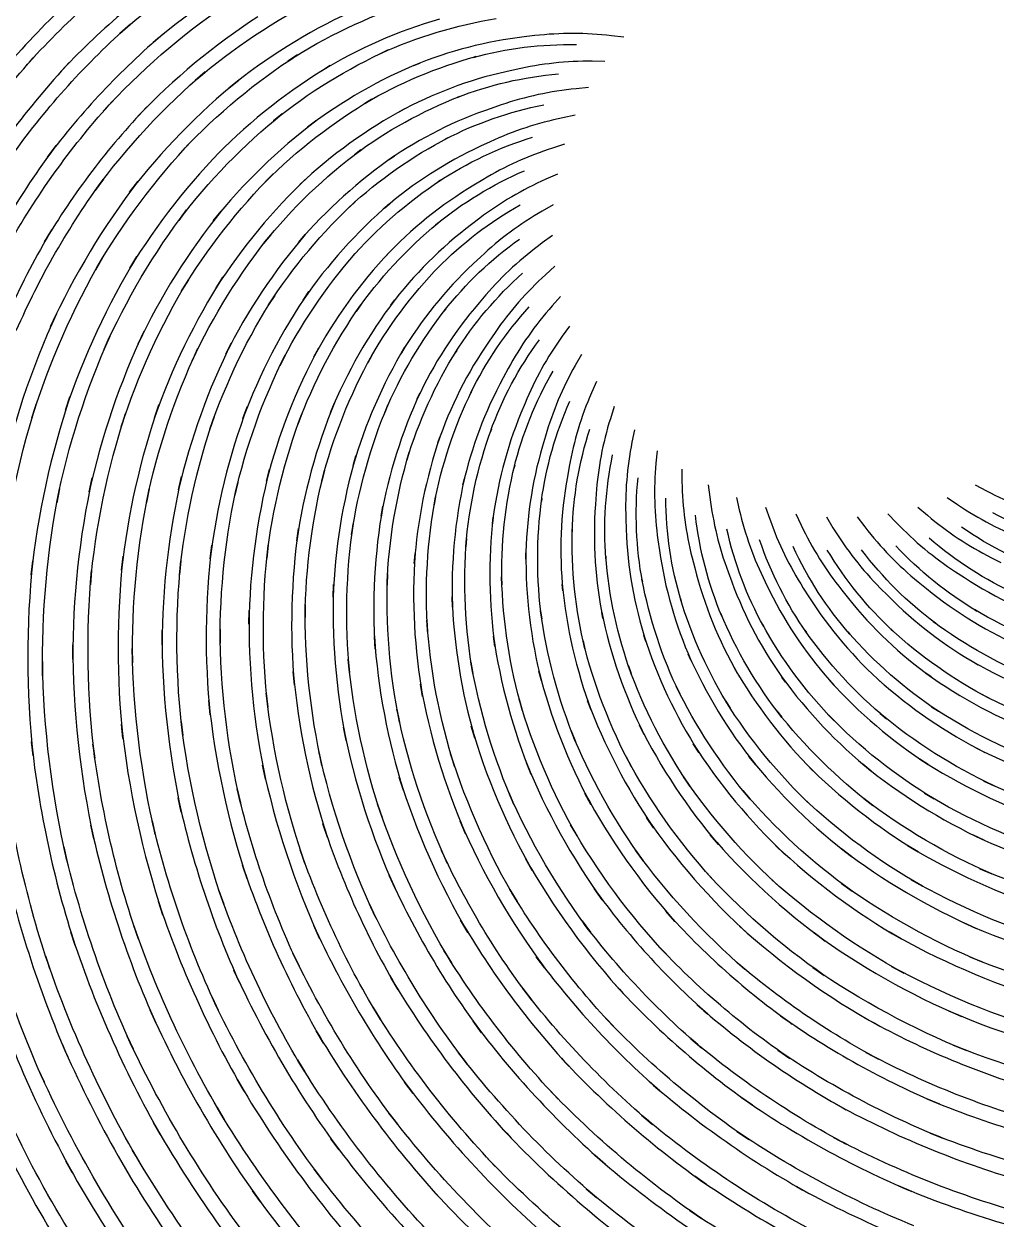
# Model space of a CAD drawing. Extents: x -32 to 185, y 69 to 286.
# Drawn here: x 54.67 to 80.33, y 151.1 to 182.62 of the extents above; entities that cross this region are included whole.
import ezdxf

# ---------------------------------------------------------------- set-up
doc = ezdxf.new("R2010")
doc.units = 0
doc.layers.add('Ebene_1', color=7, linetype='CONTINUOUS')

msp = doc.modelspace()

# ---------------------------------------------------------------- linework, layer by layer
at = {"layer": 'Ebene_1', "color": 7}
for p, q in [((57.48389, 182.61878), (57.207454, 182.373907)), ((58.085127, 182.133616), (58.361055, 182.367544)), ((68.155718, 182.314089), (67.876991, 182.281762)), ((70.507466, 182.27438), (70.176557, 182.313071)), ((64.287642, 181.936343), (64.091387, 181.847252)), ((54.976615, 181.79278), (54.72436, 181.511252)), ((55.614507, 181.329252), (55.870325, 181.604416)), ((61.893894, 181.806016), (61.642149, 181.643616)), ((64.965497, 181.529579), (65.119243, 181.592707)), ((66.59739, 181.761725), (66.525099, 181.742125)), ((70.005502, 181.635216), (69.672556, 181.63827)), ((59.457892, 181.359797), (59.194946, 181.135033)), ((62.523895, 181.383725), (62.755277, 181.523216)), ((67.662918, 181.424452), (67.389536, 181.362597)), ((60.085093, 180.931651), (60.341675, 181.13987)), ((69.574302, 180.946161), (69.242883, 180.913833)), ((63.856696, 180.637651), (63.671132, 180.528197)), ((66.172298, 180.709942), (66.102298, 180.682706)), ((57.018835, 180.592851), (56.770144, 180.320233)), ((57.668436, 180.174633), (57.918145, 180.43656)), ((64.574006, 180.305215), (64.72037, 180.384378)), ((67.267354, 180.487469), (67.002117, 180.397106)), ((61.49044, 180.253796), (61.25753, 180.065942)), ((62.161931, 179.900741), (62.377277, 180.06416)), ((69.218956, 180.215105), (68.892628, 180.147651)), ((55.297597, 179.112159), (55.522361, 179.412777)), ((59.115783, 179.55125), (58.878292, 179.299759)), ((59.785238, 179.192341), (60.018147, 179.426523)), ((65.860989, 179.61845), (65.794298, 179.584087)), ((66.973608, 179.513832), (66.719317, 179.395723)), ((68.943028, 179.45045), (68.625864, 179.348886)), ((63.566514, 179.300523), (63.393423, 179.171723)), ((64.315133, 179.046486), (64.452079, 179.140668)), ((56.772181, 178.529504), (56.55378, 178.23194)), ((57.462763, 178.182813), (57.682945, 178.469431)), ((61.254221, 178.667468), (61.042948, 178.455686)), ((61.959567, 178.387722), (62.156331, 178.573286)), ((65.667534, 178.500231), (65.605171, 178.458995)), ((66.785244, 178.514486), (66.544953, 178.370158)), ((68.750337, 178.660849), (68.445646, 178.526195)), ((63.42015, 177.940485), (63.261568, 177.794121)), ((64.191424, 177.767139), (64.317679, 177.875576)), ((68.64241, 177.855212), (68.353755, 177.688739)), ((58.967892, 177.716739), (58.758401, 177.441321)), ((59.671456, 177.43063), (59.878147, 177.68823)), ((66.704044, 177.500885), (66.480553, 177.331866)), ((55.21767, 176.873939), (55.409597, 177.196957)), ((65.59448, 177.368012), (65.536698, 177.320157)), ((61.188039, 177.064848), (61.000439, 176.831939)), ((61.919349, 176.86172), (62.095495, 177.067393)), ((68.620773, 177.042702), (68.351464, 176.846448)), ((63.418878, 176.572302), (63.277096, 176.409902)), ((64.204151, 176.481938), (64.318188, 176.603102)), ((56.746217, 176.451393), (56.560653, 176.132192)), ((57.469381, 176.179792), (57.658, 176.488556)), ((65.641825, 176.234265), (65.589389, 176.180302)), ((66.731026, 176.484229), (66.526626, 176.292302)), ((68.685683, 176.232229), (68.438773, 176.008738)), ((59.745783, 175.666883), (59.923965, 175.945101)), ((59.015746, 175.876629), (58.836546, 175.580337)), ((61.292912, 175.464774), (61.130766, 175.212773)), ((62.041022, 175.340046), (62.194258, 175.563028)), ((64.353569, 175.205392), (64.45386, 175.337755)), ((66.865935, 175.476228), (66.683426, 175.263937)), ((68.836119, 175.433465), (68.61441, 175.185028)), ((55.376252, 174.640046), (55.532543, 174.981391)), ((63.563205, 175.211755), (63.439241, 175.035101)), ((65.809316, 175.111719), (65.762989, 175.052919)), ((69.07081, 174.655318), (68.876846, 174.384482)), ((56.941199, 174.382191), (56.790508, 174.044918)), ((57.689054, 174.188991), (57.843818, 174.516082)), ((67.107245, 174.488336), (66.948154, 174.257718)), ((59.258837, 174.051536), (59.112474, 173.738445)), ((60.006947, 173.920954), (60.154838, 174.216736)), ((62.324331, 173.840263), (62.452877, 174.078263)), ((64.637897, 173.952263), (64.723679, 174.094554)), ((66.09568, 174.013863), (66.055462, 173.949972)), ((61.566803, 173.884299), (61.432403, 173.616772)), ((63.851351, 173.874372), (63.746987, 173.685499)), ((69.386956, 173.906445), (69.222774, 173.616772)), ((67.452154, 173.531754), (67.318518, 173.285353)), ((69.780738, 173.195499), (69.648374, 172.889789)), ((55.771561, 172.435425), (55.890943, 172.791789)), ((65.053825, 172.735789), (65.124079, 172.886735)), ((66.49659, 172.952153), (66.463753, 172.884699)), ((54.999015, 172.594262), (54.885997, 172.233825)), ((58.119236, 172.233062), (58.238364, 172.574916)), ((60.452657, 172.213207), (60.567966, 172.522735)), ((62.765204, 172.379171), (62.868041, 172.629389)), ((64.280006, 172.575171), (64.19626, 172.376371)), ((67.896591, 172.617171), (67.789936, 172.357789)), ((70.248084, 172.530116), (70.148811, 172.212189)), ((57.35509, 172.345825), (57.241054, 171.994043)), ((59.694874, 172.263352), (59.582365, 171.936007)), ((62.007422, 172.342516), (61.902294, 172.062261)), ((67.008226, 171.93957), (66.982772, 171.868807)), ((70.783139, 171.918443), (70.718484, 171.591861)), ((65.596516, 171.570734), (65.650225, 171.728297)), ((68.436228, 171.755025), (68.357573, 171.48597)), ((63.358805, 170.972806), (63.434405, 171.232188)), ((64.844334, 171.328661), (64.78197, 171.12197)), ((71.380558, 171.367097), (71.350776, 171.035424)), ((61.077057, 170.561715), (61.158766, 170.881678)), ((62.609422, 170.855969), (62.534586, 170.565787)), ((67.624736, 170.986806), (67.606663, 170.913751)), ((69.063937, 170.954988), (69.014556, 170.679315)), ((72.032958, 170.882188), (72.038558, 170.549496)), ((56.399017, 170.285787), (56.479453, 170.652078)), ((58.754837, 170.333642), (58.837055, 170.686442)), ((66.260371, 170.470078), (66.297026, 170.632478)), ((55.613998, 170.361387), (55.53967, 169.990769)), ((57.9828, 170.364187), (57.906945, 170.003241)), ((60.318257, 170.531678), (60.241129, 170.194151)), ((69.773356, 170.226478), (69.753502, 169.946732)), ((72.733214, 170.469569), (72.77445, 170.139169)), ((79.775475, 170.469569), (80.069475, 170.313278)), ((65.537971, 170.149605), (65.498007, 169.937568)), ((68.338991, 170.104805), (68.32881, 170.030478)), ((73.473433, 170.133823), (73.549287, 169.809532)), ((79.035256, 170.133823), (79.310929, 169.946987)), ((64.098769, 169.637459), (64.146115, 169.903968)), ((67.03699, 169.44655), (67.056336, 169.611495)), ((74.245215, 169.878514), (74.355179, 169.56415)), ((75.039652, 169.706696), (75.182452, 169.405823)), ((75.848089, 169.620405), (76.021944, 169.336332)), ((76.660854, 169.620405), (76.863981, 169.356441)), ((77.469036, 169.706696), (77.699146, 169.465895)), ((78.263473, 169.878514), (78.517764, 169.663423)), ((61.873531, 168.986331), (61.920622, 169.313168)), ((63.365932, 169.441713), (63.322405, 169.145422)), ((69.142592, 169.30375), (69.140556, 169.229168)), ((70.556339, 169.577386), (70.566266, 169.297386)), ((66.353026, 169.050477), (66.335717, 168.835386)), ((71.403721, 169.015095), (71.443431, 168.73764)), ((59.588729, 168.512622), (59.63302, 168.872295)), ((61.122112, 168.875604), (61.081385, 168.531713)), ((64.976443, 168.388658), (64.995279, 168.658476)), ((67.918482, 168.51084), (67.919755, 168.677313)), ((54.869961, 168.090839), (54.90967, 168.467058)), ((57.251236, 168.214549), (57.292472, 168.587967)), ((58.81771, 168.461203), (58.780801, 168.093894)), ((70.027138, 168.593058), (70.032993, 168.518222)), ((72.306086, 168.546222), (72.374813, 168.274367)), ((80.201584, 168.545458), (80.451294, 168.41844)), ((56.462653, 168.206403), (56.428289, 167.829676)), ((64.268551, 168.11604), (64.256588, 167.816694)), ((67.280081, 168.044258), (67.285936, 167.828657)), ((73.252996, 168.175858), (73.350487, 167.912912)), ((79.25442, 168.175349), (79.489365, 168.022367)), ((62.832913, 167.504875), (62.845132, 167.834512)), ((68.894156, 167.674148), (68.877865, 167.839857)), ((70.982194, 167.979858), (70.996194, 167.906294)), ((74.23427, 167.908076), (74.358997, 167.657094)), ((75.238198, 167.746185), (75.388889, 167.509966)), ((77.269218, 167.746185), (77.466491, 167.546875)), ((78.273146, 167.907821), (78.490528, 167.730912)), ((65.981644, 167.239893), (65.971716, 167.510475)), ((71.997067, 167.472039), (72.018449, 167.400512)), ((76.253581, 167.692221), (76.428708, 167.473057)), ((60.611239, 166.791129), (60.617093, 167.152584)), ((62.097531, 167.314475), (62.093713, 166.968293)), ((68.308955, 167.142402), (68.337719, 166.928838)), ((69.953066, 166.946148), (69.919466, 167.109057)), ((73.06005, 167.074948), (73.089069, 167.005711)), ((79.755875, 167.176511), (79.820275, 167.13833)), ((65.306843, 166.893711), (65.326952, 166.59462)), ((74.159433, 166.792911), (74.195579, 166.727493)), ((78.66591, 166.861384), (78.725728, 166.816584)), ((58.3188, 166.245638), (58.320327, 166.621347)), ((59.850402, 166.657493), (59.852438, 166.288147)), ((63.94426, 166.133129), (63.921605, 166.46302)), ((67.103427, 166.20491), (67.064736, 166.472183)), ((71.083758, 166.334474), (71.032848, 166.492802)), ((75.28198, 166.629747), (75.324998, 166.568147)), ((76.415981, 166.586474), (76.465363, 166.529965)), ((77.5482, 166.663856), (77.603182, 166.612947)), ((55.964253, 165.869928), (55.963489, 166.247929)), ((57.535563, 166.153492), (57.541418, 165.776256)), ((69.427938, 166.355347), (69.479102, 166.14611)), ((63.233314, 165.866365), (63.26615, 165.521201)), ((72.27274, 165.846765), (72.205286, 165.999238)), ((55.162434, 165.809092), (55.169052, 165.431855)), ((61.811167, 165.187491), (61.778585, 165.548183)), ((66.469099, 165.788474), (66.521026, 165.49371)), ((68.32881, 165.294401), (68.262119, 165.556837)), ((70.624303, 165.691237), (70.697612, 165.488619)), ((73.507033, 165.48811), (73.423796, 165.632183)), ((78.610928, 165.403601), (78.47551, 165.500583)), ((79.856166, 165.721274), (79.711584, 165.802983)), ((65.195352, 164.887636), (65.13757, 165.2132)), ((74.772379, 165.262837), (74.674125, 165.397492)), ((76.054271, 165.173237), (75.942526, 165.296691)), ((77.338709, 165.220328), (77.214745, 165.330801)), ((61.068657, 164.974182), (61.110148, 164.607127)), ((71.884304, 165.158473), (71.978486, 164.964764)), ((79.954675, 164.937018), (80.146093, 164.837746)), ((59.589747, 164.401454), (59.551056, 164.775636)), ((67.742591, 164.813055), (67.825318, 164.525927)), ((69.644302, 164.519818), (69.549865, 164.7736)), ((73.193687, 164.7624), (73.308232, 164.579636)), ((78.625437, 164.613491), (78.805656, 164.494109)), ((64.516733, 164.546545), (64.586224, 164.207236)), ((74.537943, 164.507854), (74.671325, 164.338327)), ((75.901544, 164.397636), (76.05198, 164.243127)), ((77.269472, 164.433018), (77.435691, 164.295309)), ((57.288399, 163.777308), (57.247672, 164.153781)), ((58.820764, 164.22709), (58.866583, 163.85189)), ((63.174768, 163.720544), (63.104005, 164.075381)), ((66.571681, 163.782145), (66.479535, 164.099563)), ((69.112301, 163.978654), (69.22481, 163.701963)), ((71.034376, 163.889308), (70.913466, 164.131381)), ((54.916288, 163.31709), (54.87607, 163.689235)), ((56.497526, 163.631708), (56.544362, 163.257526)), ((72.483504, 163.410253), (72.337904, 163.638072)), ((62.45924, 163.429344), (62.539422, 163.068908)), ((65.933025, 163.371053), (66.038153, 163.040907)), ((70.562957, 163.294944), (70.704484, 163.031235)), ((73.975651, 163.087744), (73.806378, 163.298762)), ((80.029257, 163.411526), (79.787947, 163.533708)), ((61.049312, 162.703125), (60.971166, 163.070435)), ((68.057464, 162.82938), (67.932227, 163.134835)), ((75.493507, 162.925853), (75.302598, 163.117526)), ((77.020018, 162.925853), (76.809763, 163.096398)), ((78.537874, 163.088253), (78.310819, 163.235635)), ((64.686515, 162.40658), (64.578333, 162.752253)), ((72.078013, 162.769053), (72.246777, 162.521889)), ((60.303238, 162.447561), (60.388766, 162.079743)), ((67.466409, 162.352361), (67.6059, 162.035452)), ((73.640414, 162.407089), (73.834633, 162.179525)), ((80.005839, 162.65298), (80.276675, 162.525962)), ((58.827637, 161.837925), (58.746946, 162.207525)), ((64.00586, 162.041307), (64.123969, 161.691306)), ((69.636156, 162.039525), (69.479356, 162.330216)), ((75.232598, 162.213125), (75.449725, 162.007452)), ((76.835981, 162.189961), (77.074236, 162.008216)), ((78.43351, 162.336834), (78.689328, 162.181816)), ((56.517635, 161.127997), (56.438217, 161.493524)), ((58.056364, 161.609088), (58.142655, 161.242033)), ((62.681459, 161.168978), (62.564622, 161.526615)), ((66.329608, 161.260869), (66.185026, 161.593306)), ((69.099319, 161.502433), (69.271392, 161.202579)), ((71.290194, 161.422251), (71.103103, 161.694361)), ((73.000232, 160.984433), (72.785141, 161.235415)), ((80.01042, 161.092869), (79.711329, 161.23236)), ((55.725998, 160.921815), (55.809743, 160.559851)), ((61.966694, 160.835778), (62.090658, 160.478905)), ((65.691462, 160.825596), (65.845971, 160.490105)), ((70.81343, 160.830942), (71.016048, 160.551196)), ((74.747179, 160.730396), (74.506888, 160.956942)), ((76.511181, 160.66396), (76.247981, 160.863778)), ((78.272382, 160.785124), (77.989328, 160.955924)), ((68.0847, 160.29665), (67.906009, 160.611523)), ((60.564148, 160.07265), (60.444511, 160.431814)), ((64.467097, 159.817595), (64.313097, 160.159959)), ((72.588886, 160.345778), (72.820523, 160.088941)), ((79.899439, 160.341705), (80.217112, 160.203232)), ((74.405833, 160.052032), (74.663943, 159.821159)), ((76.243908, 159.953014), (76.524926, 159.750904)), ((78.082237, 160.049741), (78.382855, 159.878686)), ((59.821638, 159.763886), (59.94662, 159.407268)), ((67.4967, 159.795704), (67.686082, 159.478541)), ((69.932447, 159.524613), (69.721429, 159.818359)), ((58.342727, 159.121158), (58.224873, 159.476504)), ((63.792042, 159.409813), (63.953169, 159.068467)), ((71.851976, 158.953158), (71.610667, 159.222722)), ((66.386371, 158.663485), (66.196989, 158.987522)), ((69.400956, 158.963849), (69.62292, 158.668576)), ((79.804493, 158.768613), (79.473074, 158.914467)), ((56.026107, 158.319339), (55.91258, 158.668067)), ((57.577563, 158.831994), (57.699236, 158.481231)), ((62.478331, 158.502358), (62.321277, 158.846758)), ((73.821142, 158.588649), (73.553105, 158.830976)), ((75.818307, 158.435667), (75.525325, 158.648467)), ((77.8198, 158.495994), (77.506454, 158.676213)), ((71.383358, 158.338685), (71.635358, 158.069121)), ((55.241852, 158.048503), (55.358179, 157.705121)), ((61.772985, 158.115703), (61.934876, 157.775121)), ((65.758153, 158.186721), (65.954916, 157.863957)), ((68.417646, 157.719884), (68.194409, 158.022285)), ((79.631402, 158.015666), (79.972239, 157.874139)), ((60.370693, 157.319993), (60.215675, 157.660575)), ((73.420487, 157.928103), (73.699724, 157.686793)), ((75.489943, 157.73643), (75.793362, 157.525921)), ((77.5678, 157.765703), (77.892091, 157.588539)), ((64.548806, 157.144102), (64.356115, 157.469666)), ((67.843645, 157.178975), (68.0735, 156.878865)), ((70.537248, 156.997484), (70.283466, 157.274429)), ((59.640656, 156.951156), (59.799238, 156.615156)), ((63.888514, 156.684647), (64.085533, 156.36341)), ((72.722014, 156.504429), (72.440232, 156.752865)), ((58.152327, 156.27661), (58.002654, 156.611083)), ((70.024338, 156.398538), (70.284739, 156.124901)), ((74.946743, 156.246574), (74.64027, 156.463447)), ((77.185981, 156.226719), (76.858381, 156.409483)), ((79.415293, 156.44461), (79.06962, 156.591738)), ((62.578877, 155.744355), (62.388477, 156.066865)), ((66.751644, 156.013919), (66.525353, 156.317083)), ((57.401418, 155.92381), (57.553636, 155.594428)), ((72.27554, 155.854574), (72.563686, 155.609955)), ((55.83138, 155.377555), (55.689089, 155.704392)), ((66.144044, 155.486755), (66.374153, 155.188173)), ((74.571543, 155.552682), (74.884125, 155.340391)), ((76.887399, 155.496682), (77.220345, 155.318755)), ((79.19562, 155.687082), (79.54562, 155.545555)), ((61.892113, 155.300173), (62.085567, 154.982755)), ((69.062156, 155.124282), (68.805065, 155.401737)), ((55.062397, 155.040027), (55.206725, 154.7193)), ((60.483966, 154.471372), (60.29942, 154.788027)), ((64.941825, 154.412572), (64.718079, 154.713191)), ((68.514119, 154.535518), (68.775028, 154.262899)), ((71.454376, 154.484863), (71.169285, 154.733554)), ((73.901069, 154.103554), (73.590778, 154.320681)), ((76.374235, 153.984426), (76.042817, 154.167445)), ((78.845874, 154.129008), (78.497401, 154.275627)), ((59.774802, 154.040426), (59.960874, 153.729372)), ((64.305969, 153.897881), (64.531751, 153.603117)), ((70.972012, 153.841372), (71.260158, 153.598026)), ((58.271709, 153.330498), (58.095309, 153.640535)), ((67.432554, 153.339662), (67.178518, 153.614317)), ((62.993786, 152.923989), (62.777168, 153.219007)), ((73.489469, 153.412717), (73.802051, 153.201189)), ((76.038235, 153.25388), (76.37169, 153.076716)), ((78.589801, 153.366644), (78.94031, 153.226135)), ((57.542945, 152.913298), (57.720363, 152.609625)), ((55.949234, 152.32937), (55.782507, 152.631516)), ((66.855499, 152.760062), (67.111063, 152.491007)), ((70.023829, 152.537334), (69.741793, 152.783734)), ((62.334768, 152.420243), (62.552913, 152.130825)), ((72.685614, 152.015006), (72.379141, 152.229843)), ((75.387616, 151.778533), (75.060016, 151.95977)), ((78.099546, 151.830715), (77.754382, 151.976061)), ((55.202906, 151.926424), (55.370143, 151.630388)), ((60.915421, 151.554533), (60.707457, 151.843443)), ((65.654298, 151.652279), (65.407134, 151.922606)), ((69.511429, 151.899697), (69.794484, 151.659406)), ((72.243977, 151.32646), (72.550704, 151.117733))]:
    msp.add_line(p, q, dxfattribs=at)
for points in [[(57.207454, 182.373907), (58.276037, 183.320308), (59.45051, 184.1402), (60.706948, 184.817291)], [(54.72436, 181.511252), (55.752471, 182.659508), (56.905308, 183.689909), (58.161236, 184.583364)], [(61.524549, 184.415618), (60.292802, 183.791981), (59.138437, 183.026053), (58.085127, 182.133616)], [(59.006837, 184.240491), (57.770254, 183.400745), (56.63218, 182.424053), (55.614507, 181.329252)], [(52.283522, 180.337542), (53.246468, 181.682561), (54.35196, 182.920417), (55.580143, 184.028709)], [(56.448908, 183.746418), (55.234979, 182.691326), (54.139669, 181.506925), (53.183086, 180.214342)], [(59.194946, 181.135033), (60.192002, 181.987507), (61.28833, 182.716526), (62.45975, 183.306817)], [(61.642149, 181.643616), (62.643531, 182.289907), (63.722805, 182.80689), (64.854006, 183.181835)], [(56.770144, 180.320233), (57.732327, 181.374816), (58.812873, 182.315107), (59.990147, 183.122017)], [(63.286768, 182.933908), (62.141567, 182.400126), (61.066112, 181.727616), (60.085093, 180.931651)], [(54.392942, 179.19845), (55.293016, 180.449542), (56.330035, 181.596779), (57.48389, 182.61878)], [(60.845675, 182.80918), (59.687238, 182.058525), (58.620946, 181.173979), (57.668436, 180.174633)], [(65.644371, 182.751653), (64.54957, 182.432453), (63.500587, 181.972489), (62.523895, 181.383725)], [(64.091387, 181.847252), (65.059425, 182.286853), (66.082189, 182.594853), (67.131936, 182.762599)], [(58.361055, 182.367544), (57.22069, 181.401034), (56.192835, 180.309033), (55.297597, 179.112159)], [(67.876991, 182.281762), (66.876626, 182.165944), (65.89688, 181.912671), (64.965497, 181.529579)], [(70.176557, 182.313071), (69.50532, 182.391471), (68.826955, 182.391726), (68.155718, 182.314089)], [(61.25753, 180.065942), (62.184586, 180.81456), (63.202768, 181.443288), (64.287642, 181.936343)], [(66.525099, 181.742125), (67.413972, 181.983434), (68.332628, 182.096198), (69.253319, 182.077362)], [(52.090576, 177.771721), (52.905122, 179.211941), (53.872905, 180.560269), (54.976615, 181.79278)], [(55.870325, 181.604416), (54.77527, 180.426378), (53.812069, 179.132268), (52.998032, 177.744994)], [(58.878292, 179.299759), (59.779129, 180.253287), (60.791712, 181.094815), (61.893894, 181.806016)], [(65.119243, 181.592707), (64.064406, 181.158961), (63.070405, 180.590051), (62.161931, 179.900741)], [(63.671132, 180.528197), (64.586988, 181.068343), (65.571061, 181.483507), (66.59739, 181.761725)], [(69.672556, 181.63827), (68.996737, 181.644888), (68.322191, 181.573107), (67.662918, 181.424452)], [(56.55378, 178.23194), (57.398108, 179.382741), (58.372764, 180.432233), (59.457892, 181.359797)], [(62.755277, 181.523216), (61.673712, 180.870815), (60.676148, 180.088087), (59.785238, 179.192341)], [(67.389536, 181.362597), (66.40699, 181.141143), (65.459316, 180.785288), (64.574006, 180.305215)], [(66.102298, 180.682706), (66.960372, 181.016924), (67.861973, 181.22667), (68.779355, 181.305834)], [(60.341675, 181.13987), (59.269528, 180.270087), (58.303273, 179.277614), (57.462763, 178.182813)], [(61.042948, 178.455686), (61.884731, 179.298995), (62.830368, 180.032087), (63.856696, 180.637651)], [(63.393423, 179.171723), (64.24666, 179.80656), (65.181352, 180.324051), (66.172298, 180.709942)], [(69.242883, 180.913833), (68.570119, 180.84867), (67.907027, 180.70536), (67.267354, 180.487469)], [(54.309451, 176.864011), (55.071306, 178.203685), (55.980289, 179.454268), (57.018835, 180.592851)], [(57.918145, 180.43656), (56.886981, 179.354486), (55.981053, 178.15914), (55.21767, 176.873939)], [(64.72037, 180.384378), (63.717714, 179.840923), (62.789641, 179.169686), (61.959567, 178.387722)], [(67.002117, 180.397106), (66.048589, 180.072305), (65.144443, 179.617687), (64.315133, 179.046486)], [(65.794298, 179.584087), (66.612153, 180.007651), (67.486518, 180.312087), (68.39041, 180.488233)], [(58.758401, 177.441321), (59.552583, 178.484958), (60.47022, 179.429577), (61.49044, 180.253796)], [(62.377277, 180.06416), (61.371058, 179.300523), (60.462075, 178.415976), (59.671456, 177.43063)], [(68.892628, 180.147651), (68.230809, 180.011214), (67.586554, 179.798669), (66.973608, 179.513832)], [(55.522361, 179.412777), (54.558906, 178.125285), (53.73876, 176.735975), (53.076686, 175.270301)], [(56.560653, 176.132192), (57.277963, 177.36623), (58.135527, 178.513722), (59.115783, 179.55125)], [(60.018147, 179.426523), (59.04451, 178.447795), (58.188982, 177.35783), (57.469381, 176.179792)], [(63.261568, 177.794121), (64.042515, 178.515758), (64.916879, 179.129468), (65.860989, 179.61845)], [(66.719317, 179.395723), (65.806007, 178.971395), (64.955315, 178.423358), (64.191424, 177.767139)], [(65.605171, 178.458995), (66.373135, 178.967068), (67.210336, 179.362886), (68.0903, 179.633978)], [(61.000439, 176.831939), (61.74804, 177.760012), (62.610441, 178.589577), (63.566514, 179.300523)], [(64.452079, 179.140668), (63.512805, 178.493867), (62.66135, 177.727685), (61.919349, 176.86172)], [(68.625864, 179.348886), (67.982118, 179.142704), (67.364336, 178.862704), (66.785244, 178.514486)], [(65.536698, 177.320157), (66.246117, 177.90714), (67.036481, 178.389504), (67.882591, 178.75274)], [(54.474142, 174.533391), (55.089634, 175.946374), (55.860398, 177.286812), (56.772181, 178.529504)], [(57.682945, 178.469431), (56.772435, 177.283757), (55.998616, 175.999065), (55.376252, 174.640046)], [(58.836546, 175.580337), (59.515674, 176.702629), (60.32742, 177.739394), (61.254221, 178.667468)], [(62.156331, 178.573286), (61.236912, 177.706812), (60.427202, 176.730629), (59.745783, 175.666883)], [(63.277096, 176.409902), (63.976842, 177.210448), (64.780952, 177.913758), (65.667534, 178.500231)], [(68.445646, 178.526195), (67.827609, 178.252813), (67.242918, 177.908667), (66.704044, 177.500885)], [(66.544953, 178.370158), (65.681789, 177.851139), (64.89397, 177.215793), (64.204151, 176.481938)], [(61.130766, 175.212773), (61.775531, 176.21492), (62.544768, 177.131793), (63.42015, 177.940485)], [(64.317679, 177.875576), (63.452478, 177.132302), (62.687059, 176.280083), (62.041022, 175.340046)], [(65.589389, 176.180302), (66.232626, 176.839575), (66.96699, 177.403139), (67.770082, 177.854449)], [(56.790508, 174.044918), (57.372654, 175.348446), (58.103455, 176.580702), (58.967892, 177.716739)], [(59.878147, 177.68823), (59.014219, 176.611502), (58.279346, 175.437028), (57.689054, 174.188991)], [(68.353755, 177.688739), (67.768045, 177.351466), (67.223318, 176.946993), (66.731026, 176.484229)], [(55.409597, 177.196957), (54.588433, 175.81401), (53.920505, 174.345791), (53.418032, 172.818008)], [(63.439241, 175.035101), (64.050151, 175.905647), (64.774843, 176.690411), (65.59448, 177.368012)], [(66.480553, 177.331866), (65.677462, 176.724011), (64.961679, 176.008483), (64.353569, 175.205392)], [(59.112474, 173.738445), (59.668147, 174.926664), (60.365348, 176.043611), (61.188039, 177.064848)], [(62.095495, 177.067393), (61.273057, 176.108011), (60.57153, 175.051137), (60.006947, 173.920954)], [(65.762989, 175.052919), (66.332662, 175.776592), (67.002881, 176.414993), (67.753282, 176.94903)], [(68.351464, 176.846448), (67.804954, 176.448593), (67.306554, 175.988883), (66.865935, 175.476228)], [(61.432403, 173.616772), (61.966949, 174.681791), (62.634622, 175.675028), (63.418878, 176.572302)], [(64.318188, 176.603102), (63.536987, 175.772265), (62.866514, 174.843428), (62.324331, 173.840263)], [(54.885997, 172.233825), (55.347488, 173.704081), (55.971634, 175.118846), (56.746217, 176.451393)], [(57.658, 176.488556), (56.878835, 175.212773), (56.246035, 173.85299), (55.771561, 172.435425)], [(63.746987, 173.685499), (64.261678, 174.615864), (64.899061, 175.473428), (65.641825, 176.234265)], [(66.526626, 176.292302), (65.792771, 175.602737), (65.15717, 174.815173), (64.637897, 173.952263)], [(59.923965, 175.945101), (59.179419, 174.782591), (58.573346, 173.53659), (58.119236, 172.233062)], [(66.055462, 173.949972), (66.544953, 174.730155), (67.143645, 175.436519), (67.833209, 176.047174)], [(68.438773, 176.008738), (67.937573, 175.555137), (67.490591, 175.045028), (67.107245, 174.488336)], [(57.241054, 171.994043), (57.681163, 173.352299), (58.277055, 174.655064), (59.015746, 175.876629)], [(59.582365, 171.936007), (60.008729, 173.176662), (60.582984, 174.361573), (61.292912, 175.464774)], [(62.194258, 175.563028), (61.47873, 174.521936), (60.893784, 173.396844), (60.452657, 172.213207)], [(64.45386, 175.337755), (63.765569, 174.428773), (63.197932, 173.434008), (62.765204, 172.379171)], [(55.532543, 174.981391), (54.863342, 173.519281), (54.355269, 171.988189), (54.017996, 170.41586)], [(61.902294, 172.062261), (62.320768, 173.177935), (62.878986, 174.236336), (63.563205, 175.211755)], [(64.19626, 172.376371), (64.609133, 173.356372), (65.15157, 174.2763), (65.809316, 175.111719)], [(66.683426, 175.263937), (66.026698, 174.500045), (65.478407, 173.649099), (65.053825, 172.735789)], [(66.463753, 172.884699), (66.867463, 173.712481), (67.3875, 174.478409), (68.008082, 175.15881)], [(68.61441, 175.185028), (68.164373, 174.680773), (67.774409, 174.125863), (67.452154, 173.531754)], [(55.53967, 169.990769), (55.84258, 171.502006), (56.312726, 172.974808), (56.941199, 174.382191)], [(57.843818, 174.516082), (57.204654, 173.164953), (56.719999, 171.745607), (56.399017, 170.285787)], [(68.876846, 174.384482), (68.483064, 173.835427), (68.153937, 173.242081), (67.896591, 172.617171)], [(57.906945, 170.003241), (58.200182, 171.400188), (58.654037, 172.758698), (59.258837, 174.051536)], [(60.154838, 174.216736), (59.53782, 172.98168), (59.067928, 171.678406), (58.754837, 170.333642)], [(62.452877, 174.078263), (61.852149, 172.966917), (61.389894, 171.785825), (61.077057, 170.561715)], [(64.723679, 174.094554), (64.135933, 173.117353), (63.676987, 172.067861), (63.358805, 170.972806)], [(64.78197, 171.12197), (65.088443, 172.140407), (65.530334, 173.113026), (66.09568, 174.013863)], [(66.948154, 174.257718), (66.376699, 173.428408), (65.921571, 172.524262), (65.596516, 171.570734)], [(66.982772, 171.868807), (67.296118, 172.734771), (67.732154, 173.551608), (68.276628, 174.294118)], [(60.241129, 170.194151), (60.533093, 171.472988), (60.978548, 172.712117), (61.566803, 173.884299)], [(62.534586, 170.565787), (62.831895, 171.719897), (63.27455, 172.831753), (63.851351, 173.874372)], [(67.606663, 170.913751), (67.826336, 171.808225), (68.173028, 172.666553), (68.635792, 173.462772)], [(69.222774, 173.616772), (68.889574, 173.028517), (68.625355, 172.403862), (68.436228, 171.755025)], [(67.318518, 173.285353), (66.83819, 172.400044), (66.482081, 171.452624), (66.260371, 170.470078)], [(55.890943, 172.791789), (55.380579, 171.266806), (55.038215, 169.69015), (54.869961, 168.090839)], [(65.124079, 172.886735), (64.643497, 171.852516), (64.298588, 170.76026), (64.098769, 169.637459)], [(65.498007, 169.937568), (65.694262, 170.982479), (66.030262, 171.996334), (66.49659, 172.952153)], [(69.648374, 172.889789), (69.379574, 172.269716), (69.183319, 171.62037), (69.063937, 170.954988)], [(54.03276, 167.740076), (54.179378, 169.388004), (54.503415, 171.015569), (54.999015, 172.594262)], [(58.238364, 172.574916), (57.746327, 171.163206), (57.415163, 169.700332), (57.251236, 168.214549)], [(60.567966, 172.522735), (60.085856, 171.229133), (59.756983, 169.883096), (59.588729, 168.512622)], [(62.868041, 172.629389), (62.388477, 171.460261), (62.054258, 170.23666), (61.873531, 168.986331)], [(63.322405, 169.145422), (63.495241, 170.324478), (63.817242, 171.476806), (64.280006, 172.575171)], [(68.32881, 170.030478), (68.45201, 170.943024), (68.705537, 171.833679), (69.080992, 172.674444)], [(56.428289, 167.829676), (56.568544, 169.364841), (56.879599, 170.879642), (57.35509, 172.345825)], [(58.780801, 168.093894), (58.923855, 169.514259), (59.230583, 170.913497), (59.694874, 172.263352)], [(61.081385, 168.531713), (61.235894, 169.834477), (61.546949, 171.114079), (62.007422, 172.342516)], [(67.789936, 172.357789), (67.40659, 171.426661), (67.153318, 170.44666), (67.03699, 169.44655)], [(70.148811, 172.212189), (69.947466, 171.56717), (69.821465, 170.900515), (69.773356, 170.226478)], [(66.335717, 168.835386), (66.419971, 169.895314), (66.646263, 170.93946), (67.008226, 171.93957)], [(69.140556, 169.229168), (69.166265, 170.149605), (69.323574, 171.061642), (69.607393, 171.937534)], [(65.650225, 171.728297), (65.282407, 170.649024), (65.055606, 169.526223), (64.976443, 168.388658)], [(70.718484, 171.591861), (70.58663, 170.928769), (70.532412, 170.252696), (70.556339, 169.577386)], [(63.434405, 171.232188), (63.082114, 170.019023), (62.87975, 168.767167), (62.832913, 167.504875)], [(64.256588, 167.816694), (64.303424, 169.007459), (64.500951, 170.187532), (64.844334, 171.328661)], [(68.357573, 171.48597), (68.075282, 170.519205), (67.927646, 169.517823), (67.918482, 168.51084)], [(70.032993, 168.518222), (69.960702, 169.436368), (70.020266, 170.360114), (70.209393, 171.261461)], [(61.158766, 170.881678), (60.816912, 169.544295), (60.63313, 168.171276), (60.611239, 166.791129)], [(62.093713, 166.968293), (62.108731, 168.279967), (62.282077, 169.585532), (62.609422, 170.855969)], [(67.285936, 167.828657), (67.257172, 168.89164), (67.370954, 169.954114), (67.624736, 170.986806)], [(71.350776, 171.035424), (71.290194, 170.362151), (71.308012, 169.684041), (71.403721, 169.015095)], [(56.479453, 170.652078), (56.134289, 169.081786), (55.961707, 167.478148), (55.964253, 165.869928)], [(58.837055, 170.686442), (58.497746, 169.230441), (58.323891, 167.740585), (58.3188, 166.245638)], [(66.297026, 170.632478), (66.045789, 169.519859), (65.939898, 168.379494), (65.981644, 167.239893)], [(69.014556, 170.679315), (68.836628, 169.687859), (68.796155, 168.676549), (68.894156, 167.674148)], [(70.996194, 167.906294), (70.826666, 168.811458), (70.787466, 169.736477), (70.879866, 170.652842)], [(72.038558, 170.549496), (72.050013, 169.873678), (72.139868, 169.201168), (72.306086, 168.546222)], [(55.169052, 165.431855), (55.139779, 167.086148), (55.288943, 168.738913), (55.613998, 170.361387)], [(57.541418, 165.776256), (57.517999, 167.317275), (57.66589, 168.856004), (57.9828, 170.364187)], [(59.852438, 166.288147), (59.844038, 167.715894), (60.000329, 169.139822), (60.318257, 170.531678)], [(80.069475, 170.313278), (80.66613, 169.995859), (81.297913, 169.748441), (81.951331, 169.576623)], [(65.326952, 166.59462), (65.24677, 167.783857), (65.317789, 168.97844), (65.537971, 170.149605)], [(68.337719, 166.928838), (68.196191, 167.982658), (68.196446, 169.050986), (68.338991, 170.104805)], [(69.753502, 169.946732), (69.681974, 168.942295), (69.749429, 167.932512), (69.953066, 166.946148)], [(72.018449, 167.400512), (71.753722, 168.282512), (71.616522, 169.197859), (71.610922, 170.11855)], [(72.77445, 170.139169), (72.857432, 169.468441), (73.018305, 168.809422), (73.252996, 168.175858)], [(79.310929, 169.946987), (79.87042, 169.567968), (80.472166, 169.254877), (81.103949, 169.014331)], [(64.146115, 169.903968), (63.924915, 168.660004), (63.856951, 167.393639), (63.94426, 166.133129)], [(67.056336, 169.611495), (66.924735, 168.478767), (66.940772, 167.333566), (67.103427, 166.20491)], [(73.089069, 167.005711), (72.732195, 167.854876), (72.498268, 168.750367), (72.394922, 169.665714)], [(73.549287, 169.809532), (73.703542, 169.151277), (73.933397, 168.513131), (74.23427, 167.908076)], [(78.517764, 169.663423), (79.033983, 169.227131), (79.599075, 168.851677), (80.201584, 168.545458)], [(82.814241, 168.769967), (81.914422, 168.965713), (81.047185, 169.289241), (80.239002, 169.730623)], [(61.920622, 169.313168), (61.723094, 167.947021), (61.68644, 166.562293), (61.811167, 165.187491)], [(63.26615, 165.521201), (63.141932, 166.827275), (63.175277, 168.143785), (63.365932, 169.441713)], [(69.479102, 166.14611), (69.226083, 167.178802), (69.113065, 168.240767), (69.142592, 169.30375)], [(70.566266, 169.297386), (70.601903, 168.290658), (70.776266, 167.293602), (71.083758, 166.334474)], [(74.195579, 166.727493), (73.750378, 167.533639), (73.422523, 168.399349), (73.22245, 169.298404)], [(74.355179, 169.56415), (74.578161, 168.926258), (74.874707, 168.316112), (75.238198, 167.746185)], [(75.182452, 169.405823), (75.472125, 168.795167), (75.831544, 168.219894), (76.253581, 167.692221)], [(76.021944, 169.336332), (76.374744, 168.759786), (76.793472, 168.226258), (77.269218, 167.746185)], [(76.863981, 169.356441), (77.276091, 168.820877), (77.749036, 168.33444), (78.273146, 167.907821)], [(77.699146, 169.465895), (78.165728, 168.977168), (78.687801, 168.543931), (79.25442, 168.175349)], [(81.87624, 168.120621), (81.002385, 168.410803), (80.174348, 168.824949), (79.417584, 169.349568)], [(66.521026, 165.49371), (66.314844, 166.66742), (66.258335, 167.862512), (66.353026, 169.050477)], [(75.324998, 166.568147), (74.796561, 167.322366), (74.378852, 168.148621), (74.084342, 169.020949)], [(80.874349, 167.574621), (80.036384, 167.956185), (79.256965, 168.455858), (78.560274, 169.058113)], [(59.63302, 168.872295), (59.45051, 167.388548), (59.436001, 165.88851), (59.589747, 164.401454)], [(61.110148, 164.607127), (60.950039, 166.02571), (60.954112, 167.458039), (61.122112, 168.875604)], [(64.995279, 168.658476), (64.907206, 167.398221), (64.974406, 166.131601), (65.195352, 164.887636)], [(67.919755, 168.677313), (67.909573, 167.536694), (68.047027, 166.399638), (68.32881, 165.294401)], [(71.443431, 168.73764), (71.585722, 167.740585), (71.864958, 166.767711), (72.27274, 165.846765)], [(76.465363, 166.529965), (75.859798, 167.223602), (75.356562, 168.00073), (74.970925, 168.836913)], [(77.603182, 166.612947), (76.927363, 167.238621), (76.344453, 167.957712), (75.872017, 168.748331)], [(78.725728, 166.816584), (77.987291, 167.366657), (77.331072, 168.019821), (76.777436, 168.755713)], [(79.820275, 167.13833), (79.02762, 167.606948), (78.305728, 168.186549), (77.677, 168.859567)], [(54.90967, 168.467058), (54.729706, 166.754984), (54.731742, 165.028655), (54.916288, 163.31709)], [(57.292472, 168.587967), (57.116072, 166.98942), (57.114799, 165.376364), (57.288399, 163.777308)], [(58.866583, 163.85189), (58.679491, 165.38171), (58.663201, 166.92782), (58.81771, 168.461203)], [(70.697612, 165.488619), (70.336157, 166.488729), (70.110629, 167.532875), (70.027138, 168.593058)], [(56.544362, 163.257526), (56.339453, 164.899346), (56.311962, 166.558729), (56.462653, 168.206403)], [(64.586224, 164.207236), (64.323533, 165.492692), (64.216878, 166.805129), (64.268551, 168.11604)], [(67.825318, 164.525927), (67.495681, 165.670874), (67.312409, 166.853238), (67.280081, 168.044258)], [(72.374813, 168.274367), (72.622486, 167.298184), (73.003541, 166.360438), (73.507033, 165.48811)], [(79.489365, 168.022367), (80.333439, 167.473057), (81.249294, 167.04262), (82.210713, 166.74302)], [(62.845132, 167.834512), (62.793968, 166.455129), (62.904441, 165.074218), (63.174768, 163.720544)], [(68.877865, 167.839857), (68.988847, 166.704838), (69.246447, 165.588655), (69.644302, 164.519818)], [(71.978486, 164.964764), (71.513176, 165.920583), (71.177939, 166.934947), (70.982194, 167.979858)], [(73.350487, 167.912912), (73.700487, 166.968548), (74.179033, 166.076619), (74.772379, 165.262837)], [(78.490528, 167.730912), (79.271474, 167.094802), (80.136421, 166.56942), (81.060676, 166.169529)], [(65.971716, 167.510475), (66.018044, 166.247674), (66.219644, 164.995564), (66.571681, 163.782145)], [(73.308232, 164.579636), (72.743905, 165.480728), (72.302522, 166.453602), (71.997067, 167.472039)], [(74.358997, 167.657094), (74.807506, 166.755238), (75.377943, 165.91931), (76.054271, 165.173237)], [(75.388889, 167.509966), (75.930817, 166.660802), (76.587035, 165.890292), (77.338709, 165.220328)], [(76.428708, 167.473057), (77.057436, 166.686511), (77.792055, 165.990074), (78.610928, 165.403601)], [(77.466491, 167.546875), (78.175401, 166.831856), (78.979765, 166.217129), (79.856166, 165.721274)], [(60.617093, 167.152584), (60.59342, 165.658146), (60.738512, 164.165236), (61.049312, 162.703125)], [(62.539422, 163.068908), (62.229386, 164.462291), (62.08124, 165.886983), (62.097531, 167.314475)], [(69.22481, 163.701963), (68.775537, 164.805418), (68.467791, 165.961565), (68.308955, 167.142402)], [(69.919466, 167.109057), (70.150338, 165.99211), (70.525284, 164.910037), (71.034376, 163.889308)], [(74.671325, 164.338327), (74.014342, 165.174255), (73.47216, 166.094947), (73.06005, 167.074948)], [(82.681114, 165.940692), (81.655295, 166.219929), (80.671221, 166.635602), (79.755875, 167.176511)], [(66.038153, 163.040907), (65.640552, 164.290981), (65.394916, 165.584837), (65.306843, 166.893711)], [(76.05198, 164.243127), (75.30998, 165.004473), (74.673361, 165.862292), (74.159433, 166.792911)], [(81.443004, 165.321637), (80.452566, 165.708292), (79.518384, 166.226292), (78.66591, 166.861384)], [(58.320327, 166.621347), (58.314727, 165.013128), (58.484764, 163.409235), (58.827637, 161.837925)], [(60.388766, 162.079743), (60.040038, 163.580799), (59.859311, 165.116473), (59.850402, 166.657493)], [(63.921605, 166.46302), (64.01706, 165.085673), (64.273897, 163.724108), (64.686515, 162.40658)], [(67.064736, 166.472183), (67.245209, 165.221855), (67.578663, 163.998508), (68.057464, 162.82938)], [(71.032848, 166.492802), (71.381067, 165.407164), (71.868776, 164.370909), (72.483504, 163.410253)], [(77.435691, 164.295309), (76.616563, 164.973418), (75.892126, 165.758692), (75.28198, 166.629747)], [(78.805656, 164.494109), (77.919073, 165.0816), (77.115218, 165.785419), (76.415981, 166.586474)], [(80.146093, 164.837746), (79.202492, 165.327237), (78.328637, 165.94171), (77.5482, 166.663856)], [(55.963489, 166.247929), (55.966543, 164.526436), (56.152362, 162.810289), (56.517635, 161.127997)], [(58.142655, 161.242033), (57.7644, 162.852544), (57.560763, 164.499454), (57.535563, 166.153492)], [(70.704484, 163.031235), (70.140411, 164.080981), (69.711247, 165.197928), (69.427938, 166.355347)], [(64.123969, 161.691306), (63.667569, 163.043962), (63.368732, 164.444982), (63.233314, 165.866365)], [(72.205286, 165.999238), (72.667032, 164.956364), (73.26216, 163.977636), (73.975651, 163.087744)], [(55.809743, 160.559851), (55.410616, 162.282107), (55.193743, 164.041527), (55.162434, 165.809092)], [(61.778585, 165.548183), (61.913749, 164.05909), (62.216658, 162.590107), (62.681459, 161.168978)], [(67.6059, 162.035452), (67.077717, 163.236399), (66.695899, 164.4964), (66.469099, 165.788474)], [(68.262119, 165.556837), (68.574446, 164.332472), (69.035937, 163.15138), (69.636156, 162.039525)], [(72.246777, 162.521889), (71.574267, 163.505708), (71.02903, 164.570727), (70.624303, 165.691237)], [(73.423796, 165.632183), (73.993724, 164.644545), (74.689397, 163.734545), (75.493507, 162.925853)], [(78.47551, 165.500583), (79.40282, 164.836727), (80.412348, 164.295309), (81.478895, 163.890836)], [(79.711584, 165.802983), (80.704057, 165.241455), (81.765258, 164.810764), (82.868459, 164.522109)], [(65.13757, 165.2132), (65.378879, 163.853926), (65.779025, 162.527234), (66.329608, 161.260869)], [(74.674125, 165.397492), (75.345871, 164.475782), (76.134453, 163.644944), (77.020018, 162.925853)], [(75.942526, 165.296691), (76.708454, 164.4516), (77.581036, 163.70909), (78.537874, 163.088253)], [(77.214745, 165.330801), (78.065946, 164.572254), (79.012092, 163.926981), (80.029257, 163.411526)], [(62.090658, 160.478905), (61.584367, 161.934906), (61.241494, 163.442581), (61.068657, 164.974182)], [(73.834633, 162.179525), (73.061323, 163.085962), (72.405868, 164.08709), (71.884304, 165.158473)], [(83.297623, 163.708835), (82.135877, 163.975345), (81.012567, 164.388218), (79.954675, 164.937018)], [(59.551056, 164.775636), (59.716511, 163.175817), (60.056329, 161.598652), (60.564148, 160.07265)], [(69.271392, 161.202579), (68.618737, 162.340398), (68.105318, 163.552544), (67.742591, 164.813055)], [(69.549865, 164.7736), (69.990484, 163.589453), (70.574921, 162.463852), (71.290194, 161.422251)], [(75.449725, 162.007452), (74.584524, 162.826835), (73.826487, 163.752617), (73.193687, 164.7624)], [(81.818713, 163.036835), (80.692094, 163.425271), (79.618929, 163.955236), (78.625437, 164.613491)], [(65.845971, 160.490105), (65.248552, 161.786761), (64.802334, 163.147817), (64.516733, 164.546545)], [(77.074236, 162.008216), (76.126562, 162.730871), (75.274343, 163.570872), (74.537943, 164.507854)], [(78.689328, 162.181816), (77.670382, 162.799598), (76.733399, 163.544399), (75.901544, 164.397636)], [(80.276675, 162.525962), (79.197656, 163.031998), (78.18711, 163.67269), (77.269472, 164.433018)], [(57.247672, 164.153781), (57.43349, 162.442216), (57.8008, 160.755087), (58.342727, 159.121158)], [(59.94662, 159.407268), (59.399092, 160.968651), (59.021601, 162.584762), (58.820764, 164.22709)], [(63.104005, 164.075381), (63.396732, 162.609453), (63.854151, 161.180942), (64.467097, 159.817595)], [(66.479535, 164.099563), (66.863899, 162.773635), (67.402772, 161.497088), (68.0847, 160.29665)], [(71.016048, 160.551196), (70.246302, 161.613161), (69.606883, 162.763962), (69.112301, 163.978654)], [(70.913466, 164.131381), (71.47754, 163.000944), (72.178559, 161.943816), (73.000232, 160.984433)], [(54.87607, 163.689235), (55.072834, 161.864397), (55.458216, 160.064759), (56.026107, 158.319339)], [(57.699236, 158.481231), (57.119381, 160.151305), (56.71669, 161.877634), (56.497526, 163.631708)], [(72.337904, 163.638072), (73.018814, 162.573816), (73.828015, 161.597379), (74.747179, 160.730396)], [(63.953169, 159.068467), (63.295168, 160.462105), (62.793968, 161.924979), (62.45924, 163.429344)], [(67.686082, 159.478541), (66.954008, 160.704178), (66.365753, 162.010507), (65.933025, 163.371053)], [(72.820523, 160.088941), (71.942086, 161.063087), (71.183794, 162.139561), (70.562957, 163.294944)], [(73.806378, 163.298762), (74.596488, 162.313161), (75.505216, 161.428106), (76.511181, 160.66396)], [(79.787947, 163.533708), (80.915076, 162.962762), (82.108131, 162.531816), (83.340387, 162.251816)], [(55.358179, 157.705121), (54.754142, 159.487704), (54.334906, 161.32756), (54.107342, 163.195926)], [(60.971166, 163.070435), (61.305894, 161.497342), (61.811167, 159.965741), (62.478331, 158.502358)], [(67.932227, 163.134835), (68.455319, 161.85727), (69.12681, 160.645633), (69.932447, 159.524613)], [(75.302598, 163.117526), (76.193253, 162.221525), (77.190818, 161.438033), (78.272382, 160.785124)], [(76.809763, 163.096398), (77.790527, 162.30018), (78.865728, 161.627161), (80.01042, 161.092869)], [(78.310819, 163.235635), (79.370493, 162.548107), (80.511112, 161.993197), (81.706204, 161.583633)], [(64.578333, 162.752253), (65.025316, 161.325779), (65.631898, 159.954032), (66.386371, 158.663485)], [(74.663943, 159.821159), (73.686742, 160.696287), (72.818232, 161.686215), (72.078013, 162.769053)], [(61.934876, 157.775121), (61.224694, 159.269304), (60.677421, 160.835778), (60.303238, 162.447561)], [(69.62292, 158.668576), (68.764846, 159.80945), (68.041173, 161.045524), (67.466409, 162.352361)], [(76.524926, 159.750904), (75.460162, 160.517087), (74.491615, 161.409015), (73.640414, 162.407089)], [(83.729842, 161.42607), (82.443623, 161.683924), (81.193294, 162.096034), (80.005839, 162.65298)], [(58.746946, 162.207525), (59.113492, 160.525487), (59.657965, 158.886976), (60.370693, 157.319993)], [(65.954916, 157.863957), (65.152588, 159.179958), (64.49866, 160.580978), (64.00586, 162.041307)], [(69.479356, 162.330216), (70.13532, 161.115524), (70.931794, 159.982032), (71.851976, 158.953158)], [(78.382855, 159.878686), (77.243, 160.527523), (76.185108, 161.31127), (75.232598, 162.213125)], [(80.217112, 160.203232), (79.014383, 160.727342), (77.879109, 161.394506), (76.835981, 162.189961)], [(82.005804, 160.720978), (80.754457, 161.114251), (79.555038, 161.656688), (78.43351, 162.336834)], [(56.438217, 161.493524), (56.827672, 159.699995), (57.402181, 157.951775), (58.152327, 156.27661)], [(59.799238, 156.615156), (59.045019, 158.214212), (58.460582, 159.888105), (58.056364, 161.609088)], [(62.564622, 161.526615), (63.06455, 159.997814), (63.729933, 158.528067), (64.548806, 157.144102)], [(66.185026, 161.593306), (66.781172, 160.222323), (67.530045, 158.922867), (68.417646, 157.719884)], [(71.635358, 158.069121), (70.660703, 159.112249), (69.809756, 160.264323), (69.099319, 161.502433)], [(71.103103, 161.694361), (71.884558, 160.556542), (72.79685, 159.514177), (73.821142, 158.588649)], [(72.785141, 161.235415), (73.683178, 160.186687), (74.701361, 159.246904), (75.818307, 158.435667)], [(79.711329, 161.23236), (80.962167, 160.648687), (82.277404, 160.213668), (83.629551, 159.936468)], [(54.053378, 160.935306), (54.456069, 159.027231), (55.051961, 157.164975), (55.83138, 155.377555)], [(57.553636, 155.594428), (56.763526, 157.302939), (56.151089, 159.088067), (55.725998, 160.921815)], [(64.085533, 156.36341), (63.220587, 157.773593), (62.51015, 159.273122), (61.966694, 160.835778)], [(68.0735, 156.878865), (67.135754, 158.101957), (66.336735, 159.42585), (65.691462, 160.825596)], [(73.699724, 157.686793), (72.619941, 158.620467), (71.65114, 159.675559), (70.81343, 160.830942)], [(74.506888, 160.956942), (75.511071, 160.010032), (76.623181, 159.184031), (77.8198, 158.495994)], [(76.247981, 160.863778), (77.347363, 160.028868), (78.541183, 159.325304), (79.804493, 158.768613)], [(77.989328, 160.955924), (79.171183, 160.242432), (80.432966, 159.669959), (81.748458, 159.250468)], [(67.906009, 160.611523), (68.644446, 159.311813), (69.526956, 158.099412), (70.537248, 156.997484)], [(55.206725, 154.7193), (54.388615, 156.541338), (53.756578, 158.441521), (53.320286, 160.390832)], [(60.444511, 160.431814), (60.987966, 158.798394), (61.703494, 157.226829), (62.578877, 155.744355)], [(64.313097, 160.159959), (64.972625, 158.693522), (65.790225, 157.303193), (66.751644, 156.013919)], [(75.793362, 157.525921), (74.620161, 158.339449), (73.54496, 159.285849), (72.588886, 160.345778)], [(83.983115, 159.09774), (82.578786, 159.353813), (81.208312, 159.771268), (79.899439, 160.341705)], [(77.892091, 157.588539), (76.639217, 158.273012), (75.469325, 159.099522), (74.405833, 160.052032)], [(79.972239, 157.874139), (78.653692, 158.421158), (77.4026, 159.119122), (76.243908, 159.953014)], [(82.010131, 158.378903), (80.64093, 158.783122), (79.322893, 159.343631), (78.082237, 160.049741)], [(62.085567, 154.982755), (61.165385, 156.49272), (60.406584, 158.095339), (59.821638, 159.763886)], [(70.284739, 156.124901), (69.222265, 157.241338), (68.287064, 158.472576), (67.4967, 159.795704)], [(69.721429, 159.818359), (70.593757, 158.604431), (71.600485, 157.492575), (72.722014, 156.504429)], [(58.224873, 159.476504), (58.802692, 157.734393), (59.559965, 156.057192), (60.483966, 154.471372)], [(66.374153, 155.188173), (65.364116, 156.498574), (64.498406, 157.914103), (63.792042, 159.409813)], [(71.610667, 159.222722), (72.607214, 158.108321), (73.726451, 157.109993), (74.946743, 156.246574)], [(66.196989, 158.987522), (67.008481, 157.599484), (67.969391, 156.303847), (69.062156, 155.124282)], [(72.563686, 155.609955), (71.388449, 156.607011), (70.327502, 157.732103), (69.400956, 158.963849)], [(79.473074, 158.914467), (80.841003, 158.311703), (82.272823, 157.864721), (83.740788, 157.582684)], [(55.91258, 158.668067), (56.516108, 156.813447), (57.306727, 155.025009), (58.271709, 153.330498)], [(59.960874, 153.729372), (58.993855, 155.343955), (58.195091, 157.053993), (57.577563, 158.831994)], [(62.321277, 158.846758), (63.035277, 157.280029), (63.913969, 155.793737), (64.941825, 154.412572)], [(73.553105, 158.830976), (74.662161, 157.829084), (75.880926, 156.955484), (77.185981, 156.226719)], [(75.525325, 158.648467), (76.734926, 157.77003), (78.039982, 157.030575), (79.415293, 156.44461)], [(77.506454, 158.676213), (78.802601, 157.931157), (80.178421, 157.335011), (81.608204, 156.898465)], [(74.884125, 155.340391), (73.609614, 156.206865), (72.435395, 157.212575), (71.383358, 158.338685)], [(53.515778, 158.012103), (54.135596, 156.041665), (54.950906, 154.137917), (55.949234, 152.32937)], [(57.720363, 152.609625), (56.713126, 154.334427), (55.882798, 156.156719), (55.241852, 158.048503)], [(64.531751, 153.603117), (63.456805, 155.006427), (62.53204, 156.518938), (61.772985, 158.115703)], [(68.775028, 154.262899), (67.6311, 155.4585), (66.61979, 156.773993), (65.758153, 158.186721)], [(68.194409, 158.022285), (69.14921, 156.72792), (70.242484, 155.541737), (71.454376, 154.484863)], [(84.057951, 156.731738), (82.539586, 156.994175), (81.054821, 157.424866), (79.631402, 158.015666)], [(60.215675, 157.660575), (60.975748, 155.989992), (61.906622, 154.402645), (62.993786, 152.923989)], [(77.220345, 155.318755), (75.860817, 156.044974), (74.586306, 156.920102), (73.420487, 157.928103)], [(79.54562, 155.545555), (78.1166, 156.123119), (76.756308, 156.857993), (75.489943, 157.73643)], [(81.833986, 156.018501), (80.351512, 156.440792), (78.920456, 157.027011), (77.5678, 157.765703)], [(55.370143, 151.630388), (54.331342, 153.470499), (53.47785, 155.409373), (52.822141, 157.418248)], [(64.356115, 157.469666), (65.232516, 155.98821), (66.263935, 154.603481), (67.432554, 153.339662)], [(71.260158, 153.598026), (69.996084, 154.665336), (68.850374, 155.866028), (67.843645, 157.178975)], [(70.283466, 157.274429), (71.370376, 156.08901), (72.583541, 155.025773), (73.901069, 154.103554)], [(62.552913, 152.130825), (61.419421, 153.633408), (60.443493, 155.248755), (59.640656, 156.951156)], [(67.111063, 152.491007), (65.893062, 153.772135), (64.81277, 155.177737), (63.888514, 156.684647)], [(72.440232, 156.752865), (73.646778, 155.689882), (74.966088, 154.7613), (76.374235, 153.984426)], [(58.002654, 156.611083), (58.799637, 154.8313), (59.77582, 153.137044), (60.915421, 151.554533)], [(73.802051, 153.201189), (72.431577, 154.12799), (71.164703, 155.200137), (70.024338, 156.398538)], [(74.64027, 156.463447), (75.952962, 155.53461), (77.3634, 154.751882), (78.845874, 154.129008)], [(76.858381, 156.409483), (78.262455, 155.625482), (79.747984, 154.997264), (81.288494, 154.535518)], [(79.06962, 156.591738), (80.549039, 155.961483), (82.093113, 155.494391), (83.673842, 155.199373)], [(62.388477, 156.066865), (63.321387, 154.48639), (64.416188, 153.006971), (65.654298, 151.652279)], [(66.525353, 156.317083), (67.554482, 154.936936), (68.727428, 153.669808), (70.023829, 152.537334)], [(60.444002, 150.778932), (59.259347, 152.387152), (58.239891, 154.110936), (57.401418, 155.92381)], [(76.37169, 153.076716), (74.910597, 153.852572), (73.537069, 154.783954), (72.27554, 155.854574)], [(55.689089, 155.704392), (56.514835, 153.810826), (57.527927, 152.004315), (58.713091, 150.312096)], [(69.794484, 151.659406), (68.446919, 152.803843), (67.223318, 154.086754), (66.144044, 155.486755)], [(78.94031, 153.226135), (77.404891, 153.84239), (75.939726, 154.622572), (74.571543, 155.552682)], [(81.477876, 153.647662), (79.885693, 154.09719), (78.346455, 154.717263), (76.887399, 155.496682)], [(83.956642, 154.336718), (82.325768, 154.614172), (80.729257, 155.067264), (79.19562, 155.687082)], [(65.300225, 150.816605), (64.013496, 152.190388), (62.87135, 153.692972), (61.892113, 155.300173)], [(68.805065, 155.401737), (69.974957, 154.138681), (71.27594, 153.003407), (72.685614, 152.015006)], [(53.282359, 154.946609), (54.12796, 152.934934), (55.17007, 151.011333), (56.393162, 149.204058)], [(58.211382, 149.555586), (56.98269, 151.274787), (55.927852, 153.112098), (55.062397, 155.040027)], [(60.29942, 154.788027), (61.281203, 153.102935), (62.431749, 151.521951), (63.733242, 150.069768)], [(64.718079, 154.713191), (65.813898, 153.240644), (67.059645, 151.885952), (68.434955, 150.670496)], [(72.550704, 151.117733), (71.089103, 152.112243), (69.736193, 153.257953), (68.514119, 154.535518)], [(71.169285, 154.733554), (72.466704, 153.602099), (73.88096, 152.611407), (75.387616, 151.778533)], [(55.862689, 148.466894), (54.597342, 150.303441), (53.514759, 152.259625), (52.631231, 154.307445)], [(73.590778, 154.320681), (75.00147, 153.333553), (76.512963, 152.498898), (78.099546, 151.830715)], [(76.042817, 154.167445), (77.550236, 153.335844), (79.141911, 152.666389), (80.790603, 152.170788)], [(78.497401, 154.275627), (80.084493, 153.608971), (81.738022, 153.112607), (83.429987, 152.795189)], [(63.346587, 149.248604), (61.997749, 150.72166), (60.80113, 152.327079), (59.774802, 154.040426)], [(68.1715, 149.802241), (66.746044, 151.031187), (65.450661, 152.403698), (64.305969, 153.897881)], [(75.348925, 150.872096), (73.789833, 151.705733), (72.322886, 152.701007), (70.972012, 153.841372)], [(58.095309, 153.640535), (59.117565, 151.845479), (60.316984, 150.156823), (61.67524, 148.600021)], [(67.178518, 153.614317), (68.424773, 152.267007), (69.807211, 151.05206), (71.30394, 149.989841)], [(62.777168, 153.219007), (63.932296, 151.648206), (65.244225, 150.198568), (66.69259, 148.893003)], [(78.157582, 150.925296), (76.518817, 151.588388), (74.954125, 152.422279), (73.489469, 153.412717)], [(80.944858, 151.276569), (79.244492, 151.761733), (77.599873, 152.424825), (76.038235, 153.25388)], [(83.678424, 151.922097), (81.936313, 152.223988), (80.230602, 152.708389), (78.589801, 153.366644)], [(61.256767, 147.794639), (59.852438, 149.373586), (58.608219, 151.08846), (57.542945, 152.913298)], [(55.782507, 152.631516), (56.837599, 150.720896), (58.078255, 148.918713), (59.486401, 147.251693)], [(71.134158, 149.098422), (69.586265, 150.169041), (68.152409, 151.396206), (66.855499, 152.760062)], [(69.741793, 152.783734), (71.12423, 151.57617), (72.628086, 150.515223), (74.229433, 149.618204)], [(66.395535, 148.035184), (64.898043, 149.356531), (63.537241, 150.825769), (62.334768, 152.420243)], [(72.379141, 152.229843), (73.881724, 151.176278), (75.489689, 150.281296), (77.177072, 149.559404)], [(75.060016, 151.95977), (76.666199, 151.071915), (78.360201, 150.352823), (80.114784, 149.814459)], [(77.754382, 151.976061), (79.446093, 151.263842), (81.20704, 150.729041), (83.008714, 150.380059)], [(53.368905, 151.767842), (54.447924, 149.736822), (55.722434, 147.815766), (57.173599, 146.031655)], [(59.037637, 146.462347), (57.583927, 148.154057), (56.299489, 149.984241), (55.202906, 151.926424)], [(60.707457, 151.843443), (61.914767, 150.167514), (63.286514, 148.616312), (64.802334, 147.213002)], [(65.407134, 151.922606), (66.722881, 150.483405), (68.181682, 149.181404), (69.760629, 148.037221)], [(74.155106, 148.713549), (72.502086, 149.613622), (70.946048, 150.681441), (69.511429, 151.899697)], [(77.199472, 148.652203), (75.460416, 149.371295), (73.79976, 150.26755), (72.243977, 151.32646)]]:
    msp.add_open_spline(points, degree=3, dxfattribs=at)

doc.saveas('drawing.dxf')
